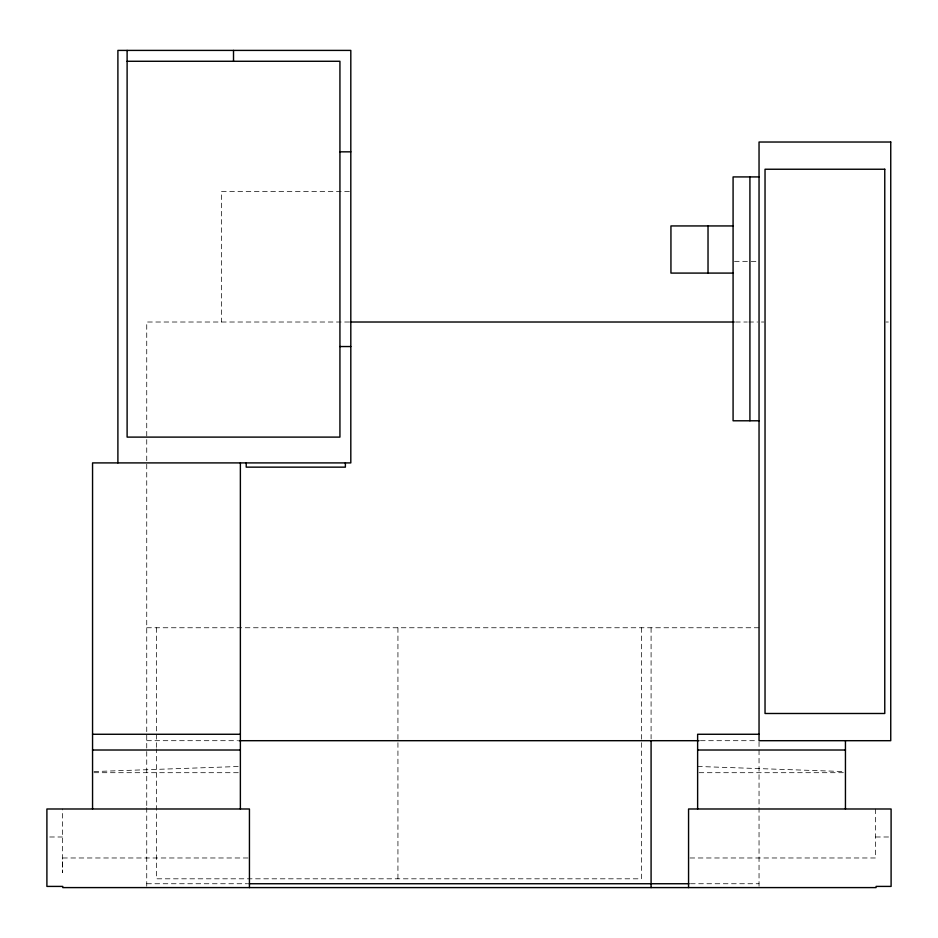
<?xml version="1.0" encoding="UTF-8"?>
<svg xmlns="http://www.w3.org/2000/svg" width="938" height="938" viewBox="0 0 938 938"><rect width="100%" height="100%" fill="white"/><g stroke="black" fill="none" stroke-linecap="round" stroke-linejoin="round"><path stroke-width="0.7" stroke-dasharray="4.69 3.52" d="M94.011 771.564L240.374 766.44M349.358 191.469L221.415 191.469L221.415 322.015M734.489 261.339L748.512 261.339M751.221 261.339L759.041 261.339M349.358 322.015L146.738 322.015L146.738 806.375M735.603 322.015L747.34 322.015M748.794 322.015L757.576 322.015M761.433 322.015L763.837 322.015M885.964 322.015L888.356 322.015M146.738 627.757L759.041 627.757M146.738 740.692L237.549 740.692M700.452 740.692L757.587 740.692M94.011 772.701L238.909 772.701M699.091 772.701L843.989 772.701M49.714 836.989L62.354 836.989M875.646 836.989L891.1 836.989M247.984 857.977L62.776 857.977L62.354 872.703L62.354 808.99M690.016 857.977L875.646 857.977L875.646 808.99M146.738 883.737L247.609 883.737M690.474 883.737L759.041 883.737M697.626 766.452L843.989 771.564M759.041 741.852L759.041 806.375M759.041 807.665L759.041 887.594M651.089 627.757L651.089 738.921M641.393 627.757L641.393 878.812L156.435 878.812L156.435 748.899M397.935 627.757L397.935 878.812M156.435 627.757L156.435 747.445M146.738 807.665L146.738 887.594"/><path stroke-width="1.41" d="M127.111 61.275L339.931 61.275L339.931 437.108L127.111 437.108L127.111 50.406M339.931 151.839L350.812 151.839M759.041 176.919L733.082 176.919L733.082 420.787L759.041 420.787M733.082 225.941L670.94 225.941L670.94 273.087L733.082 273.087M350.343 322.015L734.173 322.015M339.931 346.544L350.812 346.544M92.557 734.266L240.374 734.266M759.041 734.266L697.626 734.266L697.626 808.99M239.014 740.692L698.986 740.692M92.557 750.013L240.374 750.013M697.626 750.013L845.443 750.013M249.062 883.737L689.02 883.737M845.443 740.692L845.443 808.99M749.919 176.919L749.919 420.787M708.026 225.941L708.026 273.087M688.562 887.594L688.562 808.99L891.1 808.99L891.1 886.41L876.08 886.41L876.08 887.594L62.776 887.594L62.776 886.41L46.9 886.41L46.9 808.99L249.438 808.99L249.438 887.594M651.089 740.692L651.089 887.594M345.372 462.903L345.372 467.147L246.213 467.147L246.213 462.903M240.374 462.903L240.374 808.99M233.515 50.406L233.515 61.275M117.895 462.903L117.895 50.406L350.812 50.406L350.812 462.903L92.557 462.903L92.557 808.99M890.748 142.025L759.041 142.025L759.041 740.692L890.748 740.692L890.748 142.025M884.769 169.239L765.033 169.239L765.033 713.49L884.769 713.49L884.769 169.239"/></g></svg>
